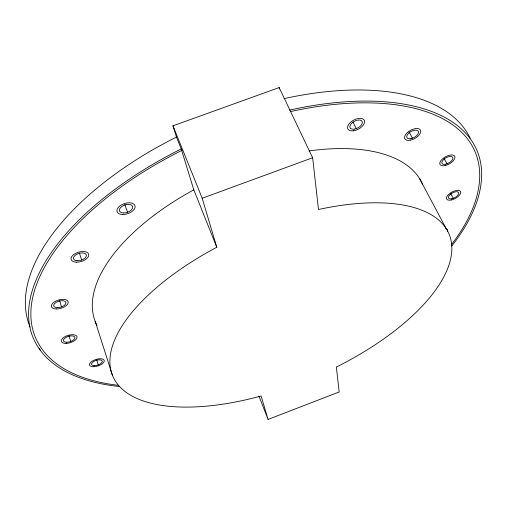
<?xml version="1.0" encoding="UTF-8"?>
<svg xmlns="http://www.w3.org/2000/svg" width="507" height="507" viewBox="0 0 507 507"><rect width="100%" height="100%" fill="white"/><g stroke="black" fill="none" stroke-linecap="round" stroke-linejoin="round"><path stroke-width="0.76" d="M268.083 419.428L339.183 391.962L336.363 367.087A182.526 79.707 -22.9 0 0 451.598 243.886A182.526 79.707 -22.9 0 0 318.497 209.505L312.629 157.753L279.154 87.572L172.982 125.812L176.455 137.067L181.24 148.938L193.801 189.84L216.793 247.245A182.526 79.707 -22.9 0 0 111.426 372.353A182.526 79.707 -22.9 0 0 261.105 396.005L268.083 419.428L258.919 396.024M216.793 247.245L202.198 198.256L312.629 157.753M444.107 158.469L447.06 163.805M450.476 193.205L453.277 198.332M409.067 131.864L412.508 138.221M419.365 178.261L446.078 228.41M352.897 122.003L356.288 128.632M172.982 125.812L202.198 198.256M124.792 204.479L127.58 212.275M79.39 253.031L81.652 260.021M95.234 321.533L112.427 375.243M96.571 359.444L98.282 364.894M59.484 300.226L61.531 306.931M69.034 335.761L70.771 341.471M39.654 348.518L40.066 349.963A240.781 117.409 -22.9 0 0 119.734 386.568M279.154 87.572L279.37 89.042M451.762 246.003A240.787 117.415 -22.9 0 0 480.858 185.106A240.857 117.542 -22.9 0 0 289.491 110.146M40.072 349.957A240.857 117.542 -22.9 0 1 181.24 148.938M30.122 327.053A239.462 119.139 -22.9 0 1 176.455 137.067M284.002 98.643A239.462 119.139 -22.9 0 1 470.173 138.183M97.071 325.602A177.475 85.905 -22.9 0 1 193.801 189.84M309.093 150.921A177.475 85.905 -22.9 0 1 422.705 184.624M118.676 385.358A238.55 116.28 -22.9 0 1 42.1 349.203A238.62 116.407 -22.9 0 1 182.152 150.249M290.289 111.629A238.62 116.407 -22.9 0 1 478.957 185.822A238.55 116.28 -22.9 0 1 451.268 244.856M445.856 228.79A7.453 3.226 -27.5 0 1 447.345 231.503M94.53 365.661A5.634 2.491 -17.7 0 0 102.319 361.199A5.634 2.491 -17.7 0 0 93.89 361.345A5.634 2.491 -17.7 0 0 94.53 365.661M66.74 342.25A5.995 2.795 -16.8 0 0 74.947 337.466A5.995 2.795 -16.8 0 0 65.834 337.472A5.995 2.795 -16.8 0 0 66.74 342.25M57.228 307.698A6.369 3.162 -16.3 0 0 65.935 302.533A6.369 3.162 -16.3 0 0 56.182 302.311A6.369 3.162 -16.3 0 0 57.228 307.698M77.134 260.756A6.711 3.568 -16.8 0 0 86.399 255.173A6.711 3.568 -16.8 0 0 76.215 254.603A6.711 3.568 -16.8 0 0 77.134 260.756M123.518 212.984A6.927 3.898 -18.7 0 0 132.663 206.66A6.927 3.898 -18.7 0 0 121.946 206.4A6.927 3.898 -18.7 0 0 123.518 212.984M451.984 198.719A5.805 2.636 -28.6 0 0 458.721 192.584A5.805 2.636 -28.6 0 0 450.064 194.574A5.805 2.636 -28.6 0 0 451.984 198.719M445.685 164.211A6.185 2.966 -29.4 0 0 452.814 157.487A6.185 2.966 -29.4 0 0 443.587 159.496A6.185 2.966 -29.4 0 0 445.685 164.211M354.139 129.171A6.832 3.739 -28.3 0 0 362.239 121.661A6.832 3.739 -28.3 0 0 351.915 123.036A6.832 3.739 -28.3 0 0 354.139 129.171M411.031 138.645A6.553 3.372 -29.4 0 0 418.402 131.332A6.553 3.372 -29.4 0 0 408.477 133.385A6.553 3.372 -29.4 0 0 411.031 138.645M410.486 140.147A8.942 4.595 -29.4 0 0 420.48 130.16A8.942 4.595 -29.4 0 0 406.937 133.011A8.942 4.595 -29.4 0 0 410.486 140.147M353.664 130.774A9.316 5.102 -28.3 0 0 364.413 120.425A9.316 5.102 -28.3 0 0 350.21 122.612A9.316 5.102 -28.3 0 0 353.664 130.774M445.114 165.574A8.429 4.05 -29.4 0 0 454.785 156.397A8.429 4.05 -29.4 0 0 442.186 159.185A8.429 4.05 -29.4 0 0 445.114 165.574M451.439 199.948A7.916 3.593 -28.6 0 0 460.584 191.57A7.916 3.593 -28.6 0 0 448.752 194.327A7.916 3.593 -28.6 0 0 451.439 199.948M122.726 214.537A9.449 5.317 -18.7 0 0 135.039 205.823A9.449 5.317 -18.7 0 0 120.33 205.633A9.449 5.317 -18.7 0 0 122.726 214.537M76.418 262.182A9.151 4.861 -16.8 0 0 88.712 254.368A9.151 4.861 -16.8 0 0 74.586 253.944A9.151 4.861 -16.8 0 0 76.418 262.182M56.588 308.972A8.689 4.309 -16.3 0 0 68.122 301.766A8.689 4.309 -16.3 0 0 54.61 301.773A8.689 4.309 -16.3 0 0 56.588 308.972M66.125 343.397A8.175 3.815 -16.8 0 0 77.001 336.73A8.175 3.815 -16.8 0 0 64.364 337.028A8.175 3.815 -16.8 0 0 66.125 343.397M93.909 366.713A7.681 3.397 -17.7 0 0 104.252 360.502A7.681 3.397 -17.7 0 0 92.547 360.965A7.681 3.397 -17.7 0 0 93.909 366.713"/></g></svg>
